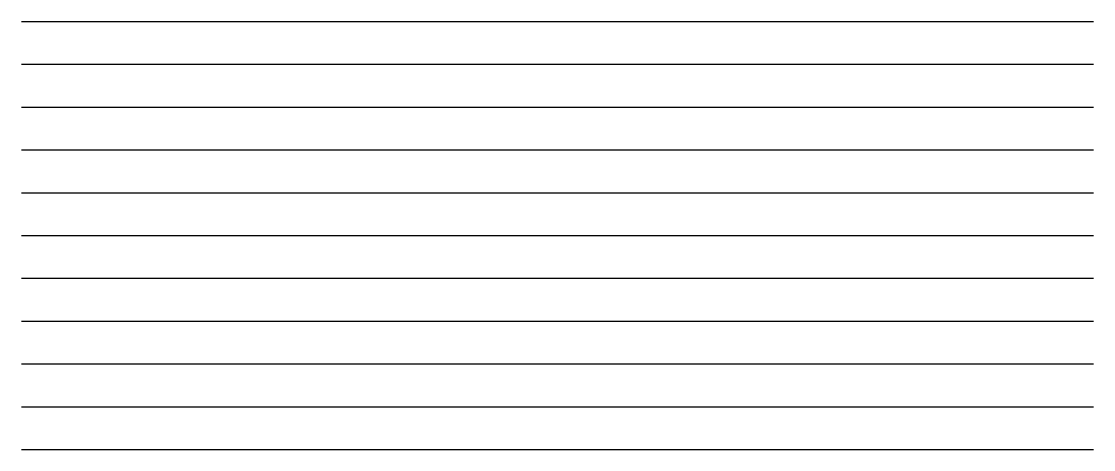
# Model space of a CAD drawing. Header units: millimetres. Extents: x 0 to 50, y 0 to 20.
import ezdxf

# ---------------------------------------------------------------- set-up
doc = ezdxf.new("R2010")
doc.units = ezdxf.units.MM
doc.layers.get('0').update_dxf_attribs({"lineweight": 25, "true_color": 0xffffff})

msp = doc.modelspace()

# ---------------------------------------------------------------- linework, layer by layer
at = {"color": 1, "true_color": 0xff0000}
msp.add_line((0, 20), (50, 20), dxfattribs=at)
at = {"color": 2, "true_color": 0xffff00}
msp.add_line((0, 18), (50, 18), dxfattribs=at)
at = {"color": 3, "true_color": 0x00ff00}
msp.add_line((0, 16), (50, 16), dxfattribs=at)
at = {"color": 4, "true_color": 0x00ffff}
msp.add_line((0, 14), (50, 14), dxfattribs=at)
at = {"color": 5, "true_color": 0x0000ff}
msp.add_line((0, 12), (50, 12), dxfattribs=at)
at = {"color": 6, "true_color": 0xff00ff}
msp.add_line((0, 10), (50, 10), dxfattribs=at)
at = {"color": 178, "true_color": 0x000000}
msp.add_line((0, 8), (50, 8), dxfattribs=at)
at = {"color": 7, "true_color": 0xffffff}
msp.add_line((0, 6), (50, 6), dxfattribs=at)
at = {"color": 253, "true_color": 0xa0a0a4}
msp.add_line((0, 4), (50, 4), dxfattribs=at)
at = {"color": 9, "true_color": 0xc0c0c0}
msp.add_line((0, 2), (50, 2), dxfattribs=at)
at = {"color": 11, "true_color": 0xff7644}
msp.add_line((0, 0), (50, 0), dxfattribs=at)

doc.saveas('drawing.dxf')
